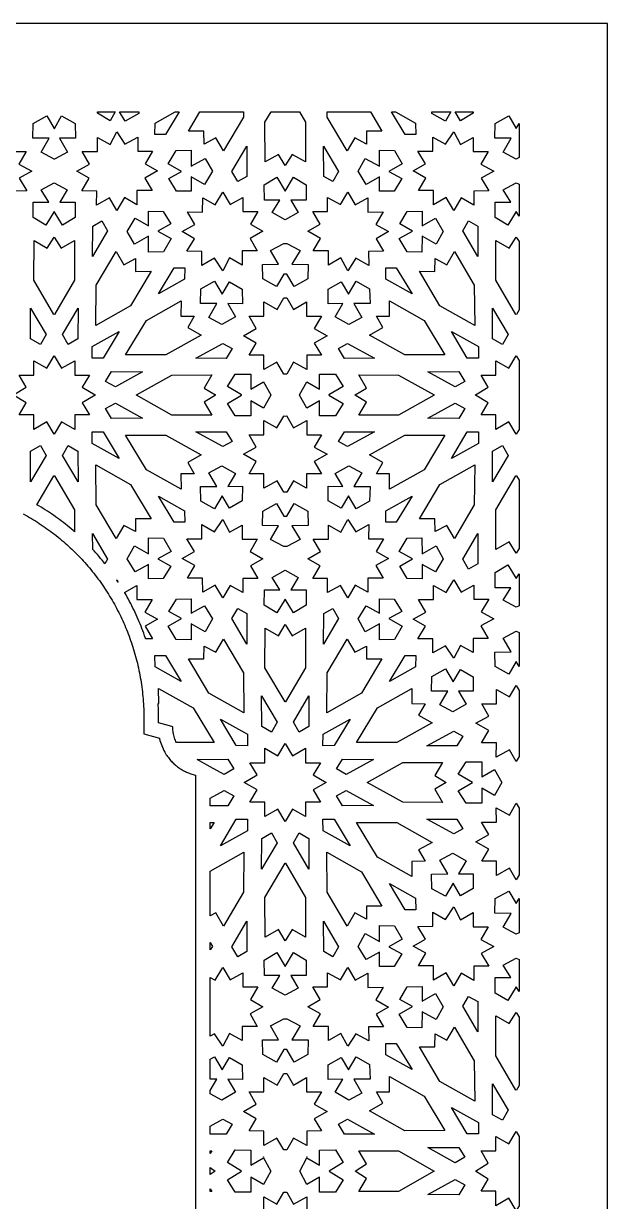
# Model space of a CAD drawing. Extents: x -345 to 345, y -870 to 870.
# Drawn here: x 146.6 to 345, y 469.9 to 870 of the extents above; entities that cross this region are included whole.
import ezdxf

# ---------------------------------------------------------------- set-up
doc = ezdxf.new("R2010")
doc.units = 0
doc.layers.add('LAYER_1', color=18, linetype='CONTINUOUS')
doc.layers.add('LAYER_2', color=4, linetype='CONTINUOUS')

msp = doc.modelspace()

# ---------------------------------------------------------------- linework, layer by layer
at = {"layer": 'LAYER_1'}
for points in [[(-345, -870), (345, -870), (345, 870), (-345, 870)], [(164.14, 836.05), (164.28, 831.12), (158.76, 831.06), (161.51, 826.37), (157.04, 823.99), (157.03, 823.99), (157.03, 823.99), (157.02, 823.99), (157.02, 823.99), (157.01, 823.99), (157.01, 823.99), (157, 823.99), (157, 823.99), (152.52, 826.37), (155.28, 831.06), (149.75, 831.12), (149.89, 836.05), (154.53, 838.63), (157, 834.36), (157.01, 834.36), (157.02, 834.36), (157.03, 834.36), (157.04, 834.36), (159.5, 838.63)], [(177.74, 840), (175.99, 837.01), (171.66, 839.53), (171.65, 840)], [(185.71, 839.42), (181.08, 836.83), (179.21, 840), (185.72, 840)], [(194.76, 832.29), (191.2, 832.28), (191.26, 836.16), (198.1, 840), (199.43, 840)], [(221.28, 838.2), (214.49, 826.75), (211.89, 831.2), (207.96, 829.07), (207.89, 833.47), (202.65, 833.45), (206.53, 840), (221.3, 840)], [(242.42, 836.48), (242.39, 822.98), (237.87, 825.57), (235.52, 821.8), (233.16, 825.57), (228.64, 822.98), (228.62, 836.48), (230.69, 840), (240.34, 840)], [(268.38, 833.45), (263.14, 833.47), (263.07, 829.07), (259.14, 831.2), (256.54, 826.75), (249.75, 838.2), (249.73, 840), (264.5, 840)], [(279.77, 836.16), (279.83, 832.28), (276.28, 832.29), (271.6, 840), (272.94, 840)], [(289.96, 836.83), (285.32, 839.42), (285.31, 840), (291.82, 840)], [(299.38, 839.53), (295.04, 837.01), (293.29, 840), (299.38, 840)], [(314, 834.36), (314, 834.36), (314.01, 834.36), (314.02, 834.36), (314.03, 834.36), (315, 836.04), (315, 824.51), (314.03, 823.99), (314.03, 823.99), (314.02, 823.99), (314.02, 823.99), (314.01, 823.99), (314.01, 823.99), (314, 823.99), (314, 823.99), (314, 823.99), (309.52, 826.37), (312.28, 831.06), (306.75, 831.12), (306.89, 836.05), (311.53, 838.63)], [(138.08, 828.89), (142.34, 831.31), (142.35, 826.49), (147.5, 826.51), (145.01, 822.26), (149.36, 819.83), (145.14, 817.43), (147.68, 813.14), (142.61, 813.12), (142.62, 808.35), (138.28, 810.79), (135.78, 806.55), (133.2, 810.91), (128.94, 808.48), (128.93, 813.3), (123.78, 813.28), (126.27, 817.53), (121.92, 819.96), (126.14, 822.36), (123.59, 826.65), (128.67, 826.67), (128.66, 831.44), (133, 829), (135.78, 833.25)], [(181.04, 829), (185.38, 831.44), (185.37, 826.67), (190.44, 826.65), (187.9, 822.36), (192.12, 819.96), (187.77, 817.53), (190.26, 813.28), (185.11, 813.3), (185.1, 808.48), (180.84, 810.91), (178.25, 806.55), (175.76, 810.79), (171.42, 808.35), (171.43, 813.12), (166.35, 813.14), (168.9, 817.43), (164.68, 819.83), (169.02, 822.26), (166.54, 826.51), (171.69, 826.49), (171.7, 831.31), (175.96, 828.89), (178.26, 833.25)], [(295.07, 828.89), (299.33, 831.31), (299.34, 826.49), (304.49, 826.51), (302.01, 822.26), (306.35, 819.83), (302.14, 817.43), (304.68, 813.14), (299.61, 813.12), (299.61, 808.35), (295.27, 810.79), (292.78, 806.55), (290.19, 810.91), (285.93, 808.48), (285.93, 813.3), (280.77, 813.28), (283.26, 817.53), (278.92, 819.96), (283.13, 822.36), (280.59, 826.65), (285.66, 826.67), (285.65, 831.44), (290, 829), (292.77, 833.25)], [(222.42, 818.09), (219.35, 816.33), (217.4, 819.72), (222.5, 828.39)], [(253.63, 819.72), (251.68, 816.33), (248.62, 818.09), (248.53, 828.39)], [(203.51, 821.56), (208.32, 824.22), (210.73, 819.89), (208.04, 815.38), (203.52, 817.94), (203.55, 813.06), (198.5, 813.12), (195.94, 817.37), (200.29, 819.78), (195.77, 822.34), (198.44, 826.86), (203.48, 826.96)], [(272.6, 826.86), (275.26, 822.34), (270.74, 819.78), (275.09, 817.37), (272.53, 813.12), (267.49, 813.06), (267.51, 817.94), (262.99, 815.38), (260.3, 819.89), (262.72, 824.22), (267.53, 821.56), (267.55, 826.96)], [(242.64, 815.2), (242.63, 809.99), (237.4, 810), (239.92, 805.78), (235.52, 803.36), (231.11, 805.78), (233.63, 810), (228.41, 809.99), (228.39, 815.2), (232.69, 817.78), (235.52, 813.12), (238.34, 817.78)], [(161.44, 813.51), (158.92, 809.3), (164.14, 809.3), (164.16, 804.09), (159.86, 801.51), (157.02, 806.17), (154.18, 801.51), (149.87, 804.09), (149.89, 809.3), (155.12, 809.3), (152.6, 813.51), (157.02, 815.93)], [(216.79, 808.5), (221.13, 810.94), (221.12, 806.17), (226.2, 806.15), (223.65, 801.86), (227.87, 799.46), (223.53, 797.03), (226.01, 792.78), (220.86, 792.8), (220.85, 787.98), (216.59, 790.4), (214.29, 786.04), (211.51, 790.29), (207.17, 787.85), (207.18, 792.62), (202.11, 792.64), (204.65, 796.93), (200.43, 799.33), (204.78, 801.76), (202.29, 806.01), (207.44, 805.99), (207.45, 810.81), (211.71, 808.39), (214.3, 812.74)], [(259.32, 808.39), (263.58, 810.81), (263.59, 805.99), (268.74, 806.01), (266.25, 801.76), (270.6, 799.33), (266.38, 796.93), (268.92, 792.64), (263.85, 792.62), (263.86, 787.85), (259.52, 790.29), (256.74, 786.04), (254.44, 790.4), (250.18, 787.98), (250.17, 792.8), (245.02, 792.78), (247.51, 797.03), (243.16, 799.46), (247.38, 801.86), (244.83, 806.15), (249.91, 806.17), (249.9, 810.94), (254.24, 808.5), (256.74, 812.74)], [(315, 815.39), (315, 804.55), (314.01, 806.17), (311.17, 801.51), (306.87, 804.09), (306.89, 809.3), (312.11, 809.3), (309.59, 813.51), (314.01, 815.93)], [(194.05, 806.17), (196.61, 801.92), (192.26, 799.51), (196.78, 796.95), (194.11, 792.43), (189.07, 792.33), (189.04, 797.73), (184.23, 795.07), (181.82, 799.4), (184.51, 803.91), (189.03, 801.35), (189, 806.23)], [(282.01, 801.35), (286.52, 803.91), (289.21, 799.4), (286.8, 795.07), (281.99, 797.73), (281.96, 792.33), (276.92, 792.43), (274.25, 796.95), (278.77, 799.51), (274.42, 801.92), (276.98, 806.17), (282.03, 806.23)], [(175.15, 799.57), (170.05, 790.9), (170.13, 801.2), (173.2, 802.96)], [(300.9, 801.2), (300.98, 790.9), (295.88, 799.57), (297.83, 802.96)], [(159.39, 793.72), (163.91, 796.31), (163.93, 782.81), (157.11, 771.22), (157.02, 771.29), (156.92, 771.22), (150.1, 782.81), (150.13, 796.31), (154.65, 793.72), (157.02, 797.49)], [(315, 795.92), (315, 772.74), (314.11, 771.22), (314.01, 771.29), (313.92, 771.22), (307.1, 782.81), (307.12, 796.31), (311.64, 793.72), (314.01, 797.49)], [(180.66, 788.09), (184.59, 790.22), (184.66, 785.83), (189.9, 785.84), (182.97, 774.16), (171.11, 767.49), (171.27, 781.09), (178.06, 792.55)], [(240.53, 792.92), (237.78, 788.23), (243.3, 788.17), (243.16, 783.24), (238.52, 780.66), (236.06, 784.93), (236.05, 784.93), (235.52, 784.93), (234.98, 784.93), (234.98, 784.93), (232.51, 780.66), (227.87, 783.24), (227.73, 788.17), (233.26, 788.23), (230.5, 792.92), (234.98, 795.3), (234.98, 795.3), (235.52, 795.3), (236.05, 795.3), (236.06, 795.3)], [(299.76, 781.09), (299.92, 767.49), (288.06, 774.16), (281.13, 785.84), (286.38, 785.83), (286.44, 790.22), (290.38, 788.09), (292.97, 792.55)], [(201.29, 783.14), (192.42, 778.15), (197.79, 787.01), (201.35, 787.02)], [(273.24, 787.01), (278.61, 778.15), (269.74, 783.14), (269.68, 787.02)], [(214.08, 778.04), (216.56, 782.28), (220.89, 779.76), (220.94, 774.83), (215.94, 774.87), (218.55, 770.44), (213.93, 767.83), (209.5, 770.2), (212.24, 774.9), (206.72, 774.94), (206.84, 779.87), (211.47, 782.46)], [(264.19, 779.87), (264.32, 774.94), (258.79, 774.9), (261.53, 770.2), (257.1, 767.83), (252.48, 770.44), (255.09, 774.87), (250.09, 774.83), (250.14, 779.76), (254.48, 782.28), (256.95, 778.04), (259.56, 782.46)], [(238.31, 772.92), (242.76, 775.46), (242.78, 770.56), (247.79, 770.58), (245.36, 766.44), (249.76, 763.97), (245.38, 761.47), (247.82, 757.34), (242.82, 757.33), (242.82, 752.44), (238.36, 754.95), (236.06, 750.94), (236.05, 750.94), (235.52, 750.94), (234.98, 750.94), (234.98, 750.94), (232.67, 754.95), (228.21, 752.44), (228.22, 757.33), (223.21, 757.34), (225.66, 761.47), (221.27, 763.97), (225.67, 766.44), (223.24, 770.58), (228.25, 770.56), (228.27, 775.46), (232.72, 772.92), (234.98, 776.84), (234.98, 776.84), (235.52, 776.84), (236.05, 776.84), (236.06, 776.84)], [(154.26, 764.38), (152.3, 760.98), (148.99, 762.87), (148.95, 773.29)], [(165.05, 762.87), (161.74, 760.98), (159.78, 764.38), (165.08, 773.29)], [(200.05, 770.65), (204.55, 770.57), (202.35, 766.73), (206.9, 764.18), (194.93, 757.45), (181.25, 757.47), (188.34, 769.17), (200.08, 775.77)], [(282.69, 769.17), (289.78, 757.47), (276.1, 757.45), (264.13, 764.18), (268.68, 766.73), (266.49, 770.57), (270.98, 770.65), (270.95, 775.77)], [(311.25, 764.38), (309.29, 760.98), (305.99, 762.87), (305.95, 773.29)], [(173.67, 756.37), (169.84, 756.36), (169.9, 760.26), (179.06, 765.35)], [(301.13, 760.26), (301.19, 756.36), (297.36, 756.37), (291.97, 765.35)], [(217.42, 759.6), (215.39, 756.27), (205.17, 756.29), (214.34, 761.33)], [(265.86, 756.29), (255.64, 756.27), (253.61, 759.6), (256.69, 761.33)], [(315, 755.5), (315, 732.15), (314.01, 730.5), (311.51, 734.68), (307.04, 732.17), (307.05, 737.06), (302.04, 737.07), (304.49, 741.2), (300.11, 743.76), (300.15, 743.79), (300.11, 743.82), (300.15, 743.85), (300.11, 743.88), (304.49, 746.44), (302.04, 750.57), (307.05, 750.58), (307.04, 755.47), (311.51, 752.96), (314.01, 757.14)], [(187.03, 751.73), (177.78, 746.59), (174.46, 748.45), (176.5, 751.8)], [(207.92, 746.21), (211.78, 743.88), (211.73, 743.85), (211.78, 743.82), (211.73, 743.79), (211.78, 743.76), (207.92, 741.44), (210.55, 737.01), (197.01, 737.03), (184.91, 743.73), (184.95, 743.76), (184.91, 743.79), (184.95, 743.82), (184.91, 743.85), (184.95, 743.88), (184.91, 743.91), (197.01, 750.62), (210.55, 750.64)], [(223.84, 750.91), (223.85, 745.8), (228.16, 748.28), (230.64, 743.88), (230.62, 743.85), (230.64, 743.82), (230.62, 743.79), (230.64, 743.76), (228.16, 739.37), (223.85, 741.84), (223.84, 736.74), (218.5, 736.74), (215.89, 740.95), (220.66, 743.76), (220.61, 743.79), (220.66, 743.82), (220.61, 743.85), (220.66, 743.88), (215.89, 746.69), (218.5, 750.91)], [(255.15, 746.69), (250.37, 743.88), (250.42, 743.85), (250.37, 743.82), (250.42, 743.79), (250.37, 743.76), (255.15, 740.95), (252.53, 736.74), (247.19, 736.74), (247.18, 741.84), (242.87, 739.37), (240.39, 743.76), (240.41, 743.79), (240.39, 743.82), (240.41, 743.85), (240.39, 743.88), (242.87, 748.28), (247.18, 745.8), (247.19, 750.91), (252.53, 750.91)], [(274.02, 750.62), (286.13, 743.91), (286.08, 743.88), (286.13, 743.85), (286.08, 743.82), (286.13, 743.79), (286.08, 743.76), (286.13, 743.73), (274.02, 737.03), (260.48, 737.01), (263.11, 741.44), (259.25, 743.76), (259.3, 743.79), (259.25, 743.82), (259.3, 743.85), (259.25, 743.88), (263.11, 746.21), (260.48, 750.64)], [(296.57, 748.45), (293.25, 746.59), (284, 751.73), (294.53, 751.8)], [(187.03, 735.91), (176.5, 735.85), (174.46, 739.2), (177.78, 741.06)], [(296.57, 739.2), (294.53, 735.85), (284, 735.91), (293.25, 741.06)], [(236.06, 736.7), (238.36, 732.69), (242.82, 735.2), (242.82, 730.31), (247.82, 730.3), (245.38, 726.17), (249.76, 723.68), (245.36, 721.2), (247.79, 717.06), (242.78, 717.08), (242.76, 712.19), (238.31, 714.72), (236.06, 710.81), (236.05, 710.81), (235.52, 710.81), (234.98, 710.81), (234.98, 710.81), (232.72, 714.72), (228.27, 712.19), (228.25, 717.08), (223.24, 717.06), (225.67, 721.2), (221.27, 723.68), (225.66, 726.17), (223.21, 730.3), (228.22, 730.31), (228.21, 735.2), (232.67, 732.69), (234.98, 736.7), (234.98, 736.71), (235.52, 736.7), (236.05, 736.71)], [(173.67, 731.27), (179.06, 722.29), (169.9, 727.38), (169.84, 731.28)], [(206.9, 723.46), (202.35, 720.92), (204.55, 717.08), (200.05, 717), (200.08, 711.87), (188.34, 718.47), (181.25, 730.18), (194.93, 730.2)], [(217.42, 728.04), (214.34, 726.31), (205.17, 731.36), (215.39, 731.37)], [(265.86, 731.36), (256.69, 726.31), (253.61, 728.04), (255.64, 731.37)], [(289.78, 730.18), (282.69, 718.47), (270.95, 711.87), (270.98, 717), (266.49, 717.08), (268.68, 720.92), (264.13, 723.46), (276.1, 730.2)], [(301.13, 727.38), (291.97, 722.29), (297.36, 731.27), (301.19, 731.28)], [(154.26, 723.26), (148.95, 714.35), (148.99, 724.78), (152.3, 726.67)], [(165.05, 724.78), (165.08, 714.35), (159.78, 723.26), (161.74, 726.67)], [(311.25, 723.26), (305.95, 714.35), (305.99, 724.78), (309.29, 726.67)], [(163.93, 704.83), (163.92, 697.38), (163.38, 697.85), (162.74, 698.39), (162.1, 698.93), (161.45, 699.46), (160.79, 699.98), (160.13, 700.5), (159.47, 701.01), (158.8, 701.51), (158.12, 702.01), (157.44, 702.5), (156.75, 702.98), (156.06, 703.46), (155.36, 703.93), (154.66, 704.39), (153.95, 704.84), (153.24, 705.29), (152.52, 705.73), (151.8, 706.17), (151.12, 706.56), (156.92, 716.42), (157.02, 716.36), (157.11, 716.42)], [(182.97, 713.48), (189.9, 701.8), (184.66, 701.82), (184.59, 697.42), (180.66, 699.55), (178.06, 695.1), (171.27, 706.55), (171.11, 720.15)], [(218.55, 717.2), (215.94, 712.78), (220.94, 712.82), (220.89, 707.88), (216.56, 705.37), (214.08, 709.61), (211.47, 705.18), (206.84, 707.77), (206.72, 712.71), (212.24, 712.75), (209.5, 717.44), (213.93, 719.81)], [(261.53, 717.44), (258.79, 712.75), (264.32, 712.71), (264.19, 707.77), (259.56, 705.18), (256.95, 709.61), (254.48, 705.37), (250.14, 707.88), (250.09, 712.82), (255.09, 712.78), (252.48, 717.2), (257.1, 719.81)], [(299.76, 706.55), (292.97, 695.1), (290.38, 699.55), (286.44, 697.42), (286.38, 701.82), (281.13, 701.8), (288.06, 713.48), (299.92, 720.15)], [(315, 714.9), (315, 691.72), (314.01, 690.15), (311.64, 693.92), (307.12, 691.33), (307.1, 704.83), (313.92, 716.42), (314.01, 716.36), (314.11, 716.42)], [(201.29, 704.51), (201.35, 700.63), (197.79, 700.64), (192.42, 709.49)], [(273.24, 700.64), (269.68, 700.63), (269.74, 704.51), (278.61, 709.49)], [(243.16, 704.4), (243.3, 699.47), (237.78, 699.41), (240.53, 694.73), (236.06, 692.35), (236.05, 692.35), (235.52, 692.35), (234.98, 692.35), (234.98, 692.35), (230.5, 694.73), (233.26, 699.41), (227.73, 699.47), (227.87, 704.4), (232.51, 706.98), (234.98, 702.72), (234.98, 702.72), (235.52, 702.72), (236.05, 702.72), (236.06, 702.72), (238.52, 706.98)], [(216.59, 697.24), (220.85, 699.67), (220.86, 694.85), (226.01, 694.87), (223.53, 690.62), (227.87, 688.19), (223.65, 685.79), (226.2, 681.49), (221.12, 681.48), (221.13, 676.7), (216.79, 679.14), (214.3, 674.9), (211.71, 679.26), (207.45, 676.83), (207.44, 681.65), (202.29, 681.63), (204.78, 685.88), (200.43, 688.31), (204.65, 690.71), (202.11, 695), (207.18, 695.02), (207.17, 699.79), (211.51, 697.35), (214.29, 701.6)], [(259.52, 697.35), (263.86, 699.79), (263.85, 695.02), (268.92, 695), (266.38, 690.71), (270.6, 688.31), (266.25, 685.88), (268.74, 681.63), (263.59, 681.65), (263.58, 676.83), (259.32, 679.26), (256.74, 674.9), (254.24, 679.14), (249.9, 676.7), (249.91, 681.48), (244.83, 681.49), (247.38, 685.79), (243.16, 688.19), (247.51, 690.62), (245.02, 694.87), (250.17, 694.85), (250.18, 699.67), (254.44, 697.24), (256.74, 701.6)], [(175.15, 688.07), (174.25, 686.51), (173.84, 687.03), (173.31, 687.68), (172.77, 688.33), (172.23, 688.97), (171.68, 689.6), (171.13, 690.23), (170.57, 690.85), (170.09, 691.37), (170.05, 696.74)], [(300.9, 686.44), (297.83, 684.69), (295.88, 688.07), (300.98, 696.74)], [(194.11, 695.21), (196.78, 690.69), (192.26, 688.13), (196.61, 685.72), (194.05, 681.47), (189, 681.41), (189.03, 686.3), (184.51, 683.74), (181.82, 688.24), (184.23, 692.58), (189.04, 689.91), (189.07, 695.32)], [(281.99, 689.91), (286.8, 692.58), (289.21, 688.24), (286.52, 683.74), (282.01, 686.3), (282.03, 681.41), (276.98, 681.47), (274.42, 685.72), (278.77, 688.13), (274.25, 690.69), (276.92, 695.21), (281.96, 695.32)], [(239.92, 681.87), (237.4, 677.65), (242.63, 677.66), (242.64, 672.44), (238.34, 669.87), (235.52, 674.52), (232.69, 669.87), (228.39, 672.44), (228.41, 677.66), (233.63, 677.65), (231.11, 681.87), (235.52, 684.28)], [(314.01, 681.47), (315, 683.09), (315, 672.26), (314.01, 671.72), (309.59, 674.13), (312.11, 678.35), (306.89, 678.34), (306.87, 683.56), (311.17, 686.13)], [(178.73, 680.3), (178.3, 680.95), (178.23, 681.05), (178.25, 681.1)], [(295.27, 676.85), (299.61, 679.29), (299.61, 674.52), (304.68, 674.5), (302.14, 670.21), (306.35, 667.81), (302.01, 665.38), (304.49, 661.13), (299.34, 661.15), (299.33, 656.33), (295.07, 658.76), (292.77, 654.39), (290, 658.64), (285.65, 656.2), (285.66, 660.97), (280.59, 660.99), (283.13, 665.28), (278.92, 667.68), (283.26, 670.12), (280.77, 674.36), (285.93, 674.34), (285.93, 679.16), (290.19, 676.74), (292.78, 681.1)], [(185.11, 674.34), (190.26, 674.36), (187.77, 670.12), (192.12, 667.68), (187.9, 665.28), (190.44, 660.99), (188.07, 660.98), (187.97, 661.27), (187.69, 662.08), (187.41, 662.88), (187.11, 663.68), (186.81, 664.48), (186.5, 665.27), (186.19, 666.06), (185.86, 666.84), (185.53, 667.63), (185.19, 668.4), (184.84, 669.17), (184.49, 669.94), (184.12, 670.71), (183.76, 671.47), (183.38, 672.22), (182.99, 672.98), (182.6, 673.72), (182.2, 674.47), (181.8, 675.21), (181.39, 675.94), (180.96, 676.67), (180.9, 676.78), (185.1, 679.16)], [(203.52, 669.7), (208.04, 672.26), (210.73, 667.75), (208.32, 663.42), (203.51, 666.08), (203.48, 660.68), (198.44, 660.79), (195.77, 665.31), (200.29, 667.87), (195.94, 670.27), (198.5, 674.52), (203.55, 674.58)], [(272.53, 674.52), (275.09, 670.27), (270.74, 667.87), (275.26, 665.31), (272.6, 660.79), (267.55, 660.68), (267.53, 666.08), (262.72, 663.42), (260.3, 667.75), (262.99, 672.26), (267.51, 669.7), (267.49, 674.58)], [(222.42, 669.56), (222.5, 659.25), (217.4, 667.92), (219.35, 671.31)], [(253.63, 667.92), (248.53, 659.25), (248.62, 669.56), (251.68, 671.31)], [(237.87, 662.08), (242.39, 664.67), (242.42, 651.17), (235.59, 639.57), (235.52, 639.64), (235.44, 639.57), (228.62, 651.17), (228.64, 664.67), (233.16, 662.08), (235.52, 665.84)], [(221.28, 649.45), (221.44, 635.85), (209.58, 642.51), (202.65, 654.19), (207.89, 654.18), (207.96, 658.57), (211.89, 656.44), (214.49, 660.9)], [(259.14, 656.44), (263.07, 658.57), (263.14, 654.18), (268.38, 654.19), (261.45, 642.51), (249.6, 635.85), (249.75, 649.45), (256.54, 660.9)], [(315, 663.14), (315, 651.61), (314.03, 653.28), (314.02, 653.28), (314.01, 653.28), (314, 653.28), (314, 653.28), (311.53, 649.02), (306.89, 651.6), (306.75, 656.52), (312.28, 656.59), (309.52, 661.27), (314, 663.65), (314, 663.65), (314, 663.65), (314.01, 663.65), (314.01, 663.65), (314.02, 663.65), (314.02, 663.65), (314.03, 663.65), (314.03, 663.65)], [(194.76, 655.36), (200.12, 646.5), (191.26, 651.49), (191.2, 655.37)], [(279.77, 651.49), (270.91, 646.5), (276.28, 655.36), (279.83, 655.37)], [(292.56, 646.39), (295.04, 650.63), (299.38, 648.11), (299.42, 643.18), (294.43, 643.22), (297.03, 638.8), (292.41, 636.18), (287.99, 638.56), (290.73, 643.25), (285.2, 643.29), (285.32, 648.22), (289.96, 650.81)], [(315, 643.49), (315, 621), (314.01, 619.29), (311.69, 623.3), (307.23, 620.79), (307.24, 625.69), (302.23, 625.69), (304.68, 629.82), (300.29, 632.32), (304.69, 634.79), (302.26, 638.93), (307.27, 638.91), (307.29, 643.81), (311.74, 641.27), (314.01, 645.19)], [(204.21, 637.52), (211.3, 625.82), (198.5, 625.8), (198.34, 626.16), (198.17, 626.57), (198.02, 626.98), (197.88, 627.39), (197.75, 627.81), (197.64, 628.25), (197.54, 628.69), (197.45, 629.13), (197.38, 629.57), (197.32, 630.02), (197.28, 630.46), (197.25, 630.91), (197.25, 631.08), (196.17, 631.43), (194.97, 631.79), (192.48, 632.52), (192.46, 634.78), (192.45, 635.67), (192.43, 636.56), (192.39, 637.45), (192.35, 638.33), (192.32, 639), (192.5, 639), (192.47, 644.12)], [(232.77, 632.73), (230.81, 629.33), (227.5, 631.22), (227.46, 641.64)], [(243.53, 631.22), (240.22, 629.33), (238.26, 632.73), (243.57, 641.64)], [(278.53, 639), (283.03, 638.92), (280.84, 635.08), (285.39, 632.53), (273.41, 625.8), (259.73, 625.82), (266.83, 637.52), (278.56, 644.12)], [(222.65, 628.62), (222.71, 624.71), (218.88, 624.73), (213.49, 633.71)], [(252.16, 624.73), (248.32, 624.71), (248.38, 628.62), (257.54, 633.71)], [(295.9, 627.96), (293.87, 624.62), (283.65, 624.64), (292.82, 629.68)], [(237.96, 621.32), (242.43, 623.83), (242.42, 618.93), (247.43, 618.92), (244.98, 614.8), (249.36, 612.24), (244.98, 609.67), (247.43, 605.53), (242.42, 605.52), (242.43, 600.61), (237.96, 603.13), (235.47, 598.94), (232.98, 603.13), (228.52, 600.61), (228.52, 605.52), (223.52, 605.53), (225.96, 609.67), (221.58, 612.24), (225.96, 614.8), (223.52, 618.92), (228.52, 618.93), (228.52, 623.83), (232.98, 621.32), (235.47, 625.5)], [(218.07, 616.8), (214.77, 614.94), (214.75, 614.95), (214.73, 614.94), (210, 617.57), (210, 617.59), (205.52, 620.08), (216, 620.15)], [(265.47, 620.08), (256.24, 614.95), (252.94, 616.8), (254.99, 620.15)], [(286.36, 614.56), (290.22, 612.24), (286.36, 609.9), (288.99, 605.46), (275.45, 605.48), (263.34, 612.21), (263.39, 612.24), (263.34, 612.26), (275.45, 618.97), (288.99, 618.99)], [(302.28, 619.26), (302.29, 614.15), (306.6, 616.63), (309.08, 612.24), (306.6, 607.83), (302.29, 610.31), (302.28, 605.19), (296.94, 605.19), (294.32, 609.42), (299.1, 612.24), (294.32, 615.04), (296.94, 619.26)], [(218.07, 607.66), (216, 604.3), (210, 604.34), (210, 606.89), (214.73, 609.52), (214.75, 609.51), (214.77, 609.52)], [(265.47, 604.37), (254.99, 604.3), (252.94, 607.66), (256.24, 609.51)], [(315, 603.45), (315, 580.9), (314.01, 579.19), (311.74, 583.12), (307.29, 580.57), (307.27, 585.48), (302.26, 585.46), (304.69, 589.62), (300.29, 592.1), (304.68, 594.6), (302.23, 598.74), (307.24, 598.75), (307.23, 603.66), (311.69, 601.14), (314.01, 605.16)], [(211.3, 598.61), (210, 596.46), (210, 598.62)], [(222.65, 595.81), (213.49, 590.71), (218.88, 599.71), (222.71, 599.72)], [(252.16, 599.71), (257.54, 590.71), (248.38, 595.81), (248.32, 599.72)], [(285.39, 591.88), (280.84, 589.33), (283.03, 585.48), (278.53, 585.4), (278.56, 580.26), (266.83, 586.88), (259.73, 598.61), (273.41, 598.63)], [(295.9, 596.47), (292.82, 594.74), (283.65, 599.8), (293.87, 599.81)], [(232.77, 591.68), (227.46, 582.75), (227.5, 593.2), (230.81, 595.09)], [(243.53, 593.2), (243.57, 582.75), (238.26, 591.68), (240.22, 595.09)], [(221.28, 574.92), (214.49, 563.44), (211.89, 567.9), (210, 566.87), (210, 582.11), (221.44, 588.56)], [(261.45, 581.87), (268.38, 570.16), (263.14, 570.18), (263.07, 565.77), (259.14, 567.9), (256.54, 563.44), (249.75, 574.92), (249.6, 588.56)], [(297.03, 585.6), (294.43, 581.16), (299.42, 581.2), (299.38, 576.26), (295.04, 573.73), (292.56, 577.99), (289.96, 573.55), (285.32, 576.15), (285.2, 581.09), (290.73, 581.14), (287.99, 585.84), (292.41, 588.22)], [(242.42, 573.2), (242.39, 559.66), (237.87, 562.25), (235.52, 558.48), (233.16, 562.25), (228.64, 559.66), (228.62, 573.2), (235.44, 584.82), (235.52, 584.76), (235.59, 584.82)], [(279.77, 572.87), (279.83, 568.98), (276.28, 568.99), (270.91, 577.87)], [(314, 571.07), (314, 571.08), (314.01, 571.07), (314.02, 571.08), (314.03, 571.07), (315, 572.76), (315, 561.19), (314.03, 560.68), (314.03, 560.68), (314.02, 560.68), (314.02, 560.68), (314.01, 560.68), (314.01, 560.68), (314, 560.68), (314, 560.68), (314, 560.68), (309.52, 563.07), (312.28, 567.76), (306.75, 567.82), (306.89, 572.77), (311.53, 575.35)], [(295.07, 565.58), (299.33, 568.02), (299.34, 563.18), (304.49, 563.2), (302.01, 558.94), (306.35, 556.51), (302.14, 554.1), (304.68, 549.79), (299.61, 549.78), (299.61, 544.99), (295.27, 547.44), (292.78, 543.18), (290.19, 547.55), (285.93, 545.12), (285.93, 549.95), (280.77, 549.93), (283.26, 554.19), (278.92, 556.63), (283.13, 559.04), (280.59, 563.34), (285.66, 563.36), (285.65, 568.15), (290, 565.7), (292.77, 569.96)], [(222.42, 554.76), (219.35, 552.99), (217.4, 556.39), (222.5, 565.09)], [(253.63, 556.39), (251.68, 552.99), (248.62, 554.76), (248.53, 565.09)], [(272.6, 563.55), (275.26, 559.02), (270.74, 556.45), (275.09, 554.03), (272.53, 549.77), (267.49, 549.71), (267.51, 554.61), (262.99, 552.04), (260.3, 556.56), (262.72, 560.91), (267.53, 558.24), (267.55, 563.66)], [(210.73, 556.56), (210, 555.34), (210, 557.88)], [(242.64, 551.86), (242.63, 546.63), (237.4, 546.64), (239.92, 542.41), (235.52, 539.99), (231.11, 542.41), (233.63, 546.64), (228.41, 546.63), (228.39, 551.86), (232.69, 554.44), (235.52, 549.77), (238.34, 554.44)], [(315, 552.05), (315, 541.18), (314.01, 542.81), (311.17, 538.13), (306.87, 540.71), (306.89, 545.95), (312.11, 545.94), (309.59, 550.17), (314.01, 552.59)], [(216.79, 545.14), (221.13, 547.59), (221.12, 542.8), (226.2, 542.78), (223.65, 538.48), (227.87, 536.07), (223.53, 533.63), (226.01, 529.37), (220.86, 529.39), (220.85, 524.56), (216.59, 526.99), (214.29, 522.62), (211.51, 526.88), (210, 526.02), (210, 546), (211.71, 545.03), (214.3, 549.39)], [(259.32, 545.03), (263.58, 547.46), (263.59, 542.62), (268.74, 542.64), (266.25, 538.38), (270.6, 535.95), (266.38, 533.54), (268.92, 529.23), (263.85, 529.22), (263.86, 524.43), (259.52, 526.88), (256.74, 522.62), (254.44, 526.99), (250.18, 524.56), (250.17, 529.39), (245.02, 529.37), (247.51, 533.63), (243.16, 536.07), (247.38, 538.48), (244.83, 542.78), (249.91, 542.8), (249.9, 547.59), (254.24, 545.14), (256.74, 549.39)], [(282.01, 537.97), (286.52, 540.53), (289.21, 536.01), (286.8, 531.67), (281.99, 534.34), (281.96, 528.92), (276.92, 529.03), (274.25, 533.56), (278.77, 536.13), (274.42, 538.54), (276.98, 542.8), (282.03, 542.87)], [(300.9, 537.82), (300.98, 527.49), (295.88, 536.19), (297.83, 539.58)], [(315, 532.53), (315, 509.28), (314.11, 507.76), (314.01, 507.82), (313.92, 507.76), (307.1, 519.38), (307.12, 532.92), (311.64, 530.32), (314.01, 534.1)], [(240.53, 529.51), (237.78, 524.82), (243.3, 524.76), (243.16, 519.81), (238.52, 517.23), (236.06, 521.5), (236.05, 521.5), (235.52, 521.5), (234.98, 521.5), (234.98, 521.5), (232.51, 517.23), (227.87, 519.81), (227.73, 524.76), (233.26, 524.82), (230.5, 529.51), (234.98, 531.9), (234.98, 531.9), (235.52, 531.9), (236.05, 531.9), (236.06, 531.9)], [(299.76, 517.66), (299.92, 504.02), (288.06, 510.7), (281.13, 522.42), (286.38, 522.4), (286.44, 526.81), (290.38, 524.67), (292.97, 529.14)], [(273.24, 523.59), (278.61, 514.71), (269.74, 519.7), (269.68, 523.59)], [(214.08, 514.59), (216.56, 518.84), (220.89, 516.32), (220.94, 511.37), (215.94, 511.41), (218.55, 506.98), (213.93, 504.36), (210, 506.47), (210, 507.59), (212.24, 511.44), (210, 511.46), (210, 518.2), (211.47, 519.03)], [(264.19, 516.43), (264.32, 511.48), (258.79, 511.44), (261.53, 506.74), (257.1, 504.36), (252.48, 506.98), (255.09, 511.41), (250.09, 511.37), (250.14, 516.32), (254.48, 518.84), (256.95, 514.59), (259.56, 519.03)], [(238.31, 509.46), (242.76, 512), (242.78, 507.09), (247.79, 507.11), (245.36, 502.96), (249.76, 500.48), (245.38, 497.98), (247.82, 493.84), (242.82, 493.83), (242.82, 488.92), (238.36, 491.44), (236.06, 487.42), (236.05, 487.42), (235.52, 487.42), (234.98, 487.42), (234.98, 487.42), (232.67, 491.44), (228.21, 488.92), (228.22, 493.83), (223.21, 493.84), (225.66, 497.98), (221.27, 500.48), (225.67, 502.96), (223.24, 507.11), (228.25, 507.09), (228.27, 512), (232.72, 509.46), (234.98, 513.39), (234.98, 513.39), (235.52, 513.39), (236.05, 513.39), (236.06, 513.39)], [(282.69, 505.7), (289.78, 493.96), (276.1, 493.94), (264.13, 500.7), (268.68, 503.25), (266.49, 507.1), (270.98, 507.18), (270.95, 512.32)], [(311.25, 500.9), (309.29, 497.48), (305.99, 499.38), (305.95, 509.83)], [(301.13, 496.77), (301.19, 492.86), (297.36, 492.87), (291.97, 501.87)], [(217.42, 496.11), (215.39, 492.77), (210, 492.77), (210, 495.44), (214.34, 497.84)], [(265.86, 492.78), (255.64, 492.77), (253.61, 496.11), (256.69, 497.84)], [(315, 491.99), (315, 468.44), (314.01, 466.79), (311.51, 470.99), (307.04, 468.47), (307.05, 473.38), (302.04, 473.39), (304.49, 477.53), (300.15, 480.22), (304.49, 482.91), (302.04, 487.05), (307.05, 487.06), (307.04, 491.97), (311.51, 489.45), (314.01, 493.64)], [(296.57, 484.92), (293.25, 483.05), (284, 488.21), (294.53, 488.28)], [(210, 486.18), (210, 487.12), (210.55, 487.12)], [(223.84, 487.38), (223.85, 482.27), (228.16, 484.75), (230.62, 480.22), (228.16, 475.69), (223.85, 478.17), (223.84, 473.05), (218.5, 473.05), (215.89, 477.28), (220.61, 480.22), (215.89, 483.16), (218.5, 487.39)], [(228.14, 485), (228.03, 485), (228.11, 485.05)], [(255.15, 483.16), (250.42, 480.22), (255.15, 477.28), (252.53, 473.05), (247.19, 473.05), (247.18, 478.17), (242.87, 475.69), (240.41, 480.22), (242.87, 484.75), (247.18, 482.27), (247.19, 487.38), (252.53, 487.39)], [(242.91, 485), (242.8, 485), (242.83, 485.05)], [(274.02, 487.09), (286.13, 480.22), (274.02, 473.34), (260.48, 473.32), (263.11, 477.76), (259.3, 480.22), (263.11, 482.67), (260.48, 487.12)], [(211.73, 480.22), (210, 479.02), (210, 480.22), (210, 481.42)], [(296.57, 475.52), (294.53, 472.15), (284, 472.22), (293.25, 477.38)], [(210.55, 473.32), (210, 473.32), (210, 474.25)]]:
    msp.add_lwpolyline(points, close=True, dxfattribs=at)
for points in [[(143.11, 743.88), (147.49, 746.44), (145.05, 750.57), (150.05, 750.58), (150.05, 755.47), (154.51, 752.96), (157.02, 757.14), (159.52, 752.96), (163.99, 755.47), (163.98, 750.58), (168.99, 750.57), (166.54, 746.44), (170.93, 743.88), (170.88, 743.85), (170.93, 743.82), (170.88, 743.79), (170.93, 743.76), (166.54, 741.2), (168.99, 737.07), (163.98, 737.06), (163.99, 732.17), (159.52, 734.68), (157.02, 730.5), (154.51, 734.68), (150.05, 732.17), (150.05, 737.06), (145.05, 737.07), (147.49, 741.2), (143.11, 743.76)], [(228.22, 466.6), (228.21, 471.51), (232.67, 468.99), (234.98, 473.01), (234.98, 473.02), (235.52, 473.01), (236.05, 473.02), (236.06, 473.01), (238.36, 468.99), (242.82, 471.51), (242.82, 466.6)]]:
    msp.add_lwpolyline(points, dxfattribs=at)
at = {"layer": 'LAYER_2'}
msp.add_lwpolyline([(146.49, 703.42), (147.19, 703.04), (147.88, 702.66), (148.57, 702.26), (149.25, 701.86), (149.93, 701.46), (150.6, 701.04), (151.27, 700.62), (151.93, 700.2), (152.59, 699.76), (153.25, 699.32), (153.9, 698.88), (154.54, 698.42), (155.18, 697.96), (155.82, 697.5), (156.45, 697.03), (157.07, 696.55), (157.69, 696.06), (158.3, 695.57), (158.91, 695.07), (159.52, 694.57), (160.11, 694.06), (160.71, 693.54), (161.3, 693.02), (161.88, 692.49), (162.46, 691.96), (163.03, 691.42), (163.59, 690.88), (164.15, 690.32), (164.71, 689.77), (165.26, 689.21), (165.8, 688.64), (166.34, 688.06), (166.87, 687.48), (167.4, 686.9), (167.92, 686.31), (168.43, 685.72), (168.94, 685.12), (169.44, 684.51), (169.94, 683.9), (170.43, 683.28), (170.92, 682.66), (171.39, 682.04), (171.87, 681.41), (172.33, 680.77), (172.79, 680.13), (173.25, 679.48), (173.69, 678.83), (174.13, 678.18), (174.57, 677.52), (175, 676.86), (175.42, 676.19), (175.83, 675.51), (176.24, 674.84), (176.64, 674.15), (177.04, 673.47), (177.43, 672.78), (177.81, 672.08), (178.18, 671.38), (178.55, 670.68), (178.91, 669.97), (179.27, 669.26), (179.62, 668.55), (179.96, 667.83), (180.29, 667.1), (180.62, 666.38), (180.94, 665.64), (181.25, 664.91), (181.56, 664.17), (181.85, 663.43), (182.14, 662.68), (182.43, 661.94), (182.7, 661.18), (182.97, 660.43), (183.23, 659.67), (183.49, 658.91), (183.74, 658.14), (183.97, 657.37), (184.21, 656.6), (184.43, 655.82), (184.65, 655.05), (184.85, 654.26), (185.06, 653.48), (185.25, 652.69), (185.43, 651.9), (185.61, 651.11), (185.78, 650.31), (185.94, 649.51), (186.1, 648.71), (186.24, 647.91), (186.38, 647.1), (186.51, 646.29), (186.63, 645.48), (186.75, 644.67), (186.85, 643.85), (186.95, 643.03), (187.04, 642.21), (187.12, 641.39), (187.19, 640.56), (187.26, 639.74), (187.31, 638.91), (187.36, 638.08), (187.4, 637.24), (187.43, 636.41), (187.45, 635.57), (187.46, 634.73), (187.5, 628.77), (192.74, 627.24), (192.78, 627.05), (192.94, 626.46), (193.11, 625.88), (193.31, 625.3), (193.52, 624.73), (193.75, 624.17), (194, 623.62), (194.27, 623.07), (194.56, 622.54), (194.86, 622.02), (195.08, 621.66), (195.31, 621.33), (195.54, 620.99), (195.78, 620.67), (196.03, 620.35), (196.28, 620.04), (196.54, 619.73), (196.81, 619.44), (197.09, 619.15), (197.37, 618.87), (197.66, 618.59), (197.96, 618.33), (198.26, 618.07), (198.57, 617.82), (198.88, 617.58), (199.2, 617.34), (199.52, 617.12), (199.85, 616.9), (200.19, 616.69), (200.53, 616.49), (200.87, 616.29), (201.22, 616.11), (201.57, 615.93), (201.93, 615.76), (202.29, 615.6), (202.66, 615.45), (203.03, 615.31), (203.4, 615.17), (203.78, 615.05), (204.16, 614.93), (204.54, 614.82), (204.92, 614.72), (205, 614.71), (205, -840)], dxfattribs=at)

doc.saveas('drawing.dxf')
